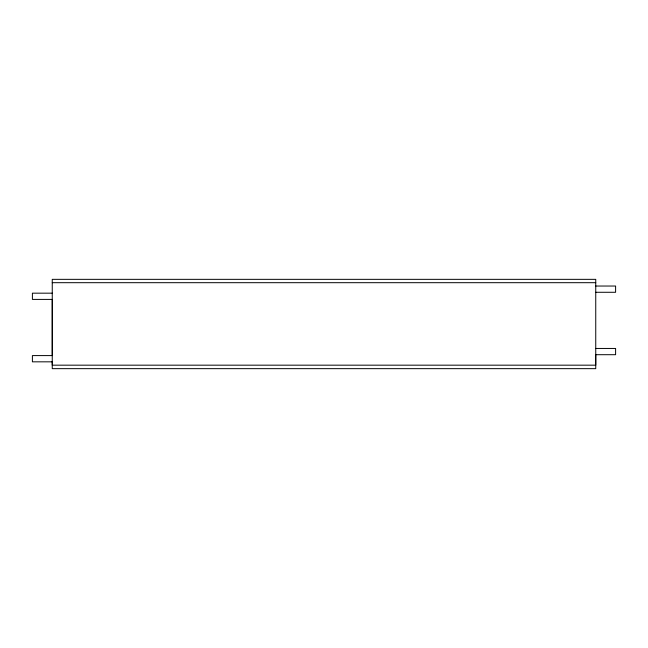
<?xml version="1.0" encoding="UTF-8"?>
<svg xmlns="http://www.w3.org/2000/svg" width="648" height="648" viewBox="0 0 648 648"><rect width="100%" height="100%" fill="white"/><g stroke="black" fill="none" stroke-linecap="round" stroke-linejoin="round"><path stroke-width="0.97" d="M595.747 348.584L595.747 279.345L52.253 279.345L52.253 293.398M52.253 282.69L595.747 282.69M595.747 286.035L615.6 286.035L615.6 292.28L595.747 292.28M52.253 361.827L32.4 361.827L32.4 355.59L52.253 355.59L52.253 299.408L32.4 299.408L32.4 293.171L52.253 293.171L52.253 365.172L595.747 365.172L595.747 354.699L615.6 354.699L615.6 348.454L595.747 348.454L595.747 368.655L52.253 368.655L52.253 361.625"/></g></svg>
